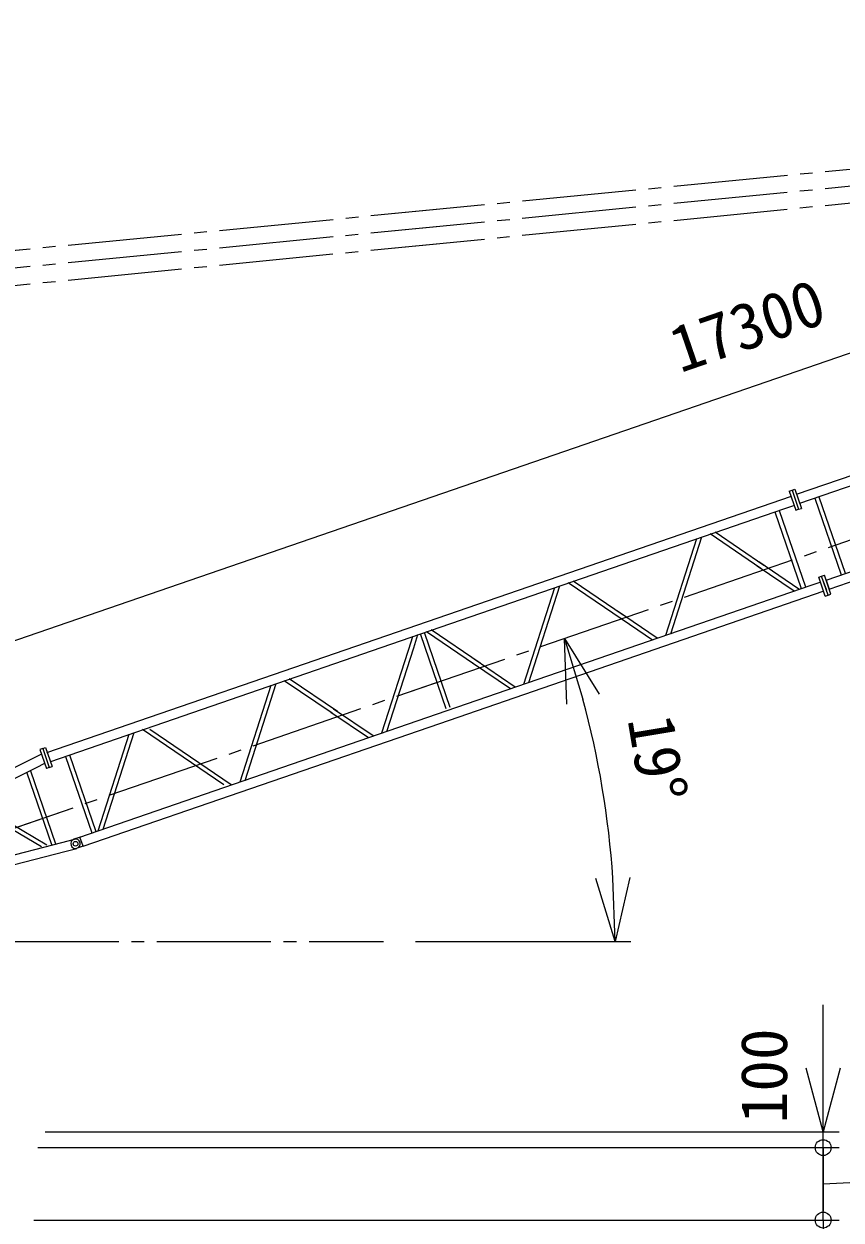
# Model space of a CAD drawing. Units: millimetres, scale not verified. Extents: x -26129 to 8851, y -24624 to 27521.
# Drawn here: x -19314 to -14158, y 2114 to 9656 of the extents above; entities that cross this region are included whole.
import ezdxf
from ezdxf.enums import TextEntityAlignment as Align

# ---------------------------------------------------------------- set-up
doc = ezdxf.new("R2010")
doc.units = ezdxf.units.MM
doc.header["$LTSCALE"] = 80
doc.linetypes.add('CHAIN2', pattern=[12, 9, -1, 1, -1])
for name, color, linetype, lineweight in [('0-4_05 寸法', 7, 'Continuous', 18), ('0-5_10 当社外形線', 3, 'Continuous', 18), ('0-6_12 当社中心線', 3, 'CHAIN2', 18)]:
    doc.layers.add(name, color=color, linetype=linetype, lineweight=lineweight)
doc.styles.add('ＭＳ ゴシック', font='')
doc.styles.get('ＭＳ ゴシック').set_extended_font_data('MS Gothic')

msp = doc.modelspace()

# ---------------------------------------------------------------- linework, layer by layer
at = {"layer": '0-4_05 寸法'}
for p, q in [((-21436.92, 5056.15), (-5835.87, 10428.03)), ((-15903.61, 5780.91), (-15786.35, 5398.49)), ((-15583.93, 3870.57), (-15597.57, 4270.34)), ((-16844.05, 3870.57), (-15483.93, 3870.57)), ((-14270.64, 3070.57), (-14270.64, 3470.57)), ((-14270.64, 2670.57), (-14270.64, 3070.57)), ((-19180.02, 2670.57), (-14170.64, 2670.57)), ((-14270.64, 2570.57), (-14270.64, 2670.57)), ((-19226.74, 2570.57), (-14170.64, 2570.57)), ((-19226.74, 2570.57), (-14170.64, 2570.57)), ((-14270.64, 2113.57), (-14270.64, 2570.57)), ((-14270.64, 2570.57), (-14270.64, 2170.57)), ((-19251.74, 2113.57), (-14170.64, 2113.57)), ((-19251.74, 2113.57), (-14170.64, 2113.57)), ((-14270.64, 2113.57), (-14270.64, -1266.43))]:
    msp.add_line(p, q, dxfattribs=at)
for points in [[(-15888.82, 5367.07), (-15903.61, 5780.91), (-15683.88, 5429.91)], [(-15490.45, 4274), (-15583.93, 3870.57), (-15704.68, 4266.69)], [(-14270.64, 2342.07), (-12920.02, 2408.41), (-12920.02, 3755.07)], [(-14163.46, 3070.57), (-14270.64, 2670.57), (-14377.82, 3070.57)]]:
    msp.add_lwpolyline(points, dxfattribs=at)
for centre in [(-14270.64, 2570.57), (-14270.64, 2570.57), (-14270.64, 2113.57), (-14270.64, 2113.57)]:
    msp.add_circle(centre, 50, dxfattribs=at)
msp.add_arc((-21451.61, 3870.57), 5867.68, 3.90661, 15.09347, dxfattribs=at)
at = {"layer": '0-5_10 当社外形線', "color": 7}
for p, q in [((-14438.71, 6690.39), (-12168.53, 7472.08)), ((-14419.01, 6633.19), (-12148.83, 7414.88)), ((-14252.32, 6149.08), (-11982.14, 6930.77)), ((-14232.62, 6091.88), (-11962.44, 6873.57)), ((-14485.54, 6709.69), (-14467.58, 6715.88)), ((-14467.58, 6715.88), (-14449.61, 6722.07)), ((-14467.58, 6715.88), (-14426.07, 6595.33)), ((-14467.58, 6715.88), (-14426.07, 6595.33)), ((-14449.61, 6722.07), (-14408.11, 6601.51)), ((-14532.32, 6658.16), (-14477.46, 6677.05)), ((-14485.54, 6709.69), (-14444.03, 6589.14)), ((-14324.4, 6665.57), (-14158.23, 6183)), ((-14298.87, 6674.36), (-14132.71, 6191.79)), ((-14512.62, 6600.95), (-14456.5, 6620.28)), ((-14444.03, 6589.14), (-14426.07, 6595.33)), ((-14426.07, 6595.33), (-14408.11, 6601.51)), ((-14345.93, 6116.85), (-14289.79, 6136.18)), ((-14299.16, 6168.38), (-14281.19, 6174.57)), ((-14257.66, 6047.83), (-14299.16, 6168.38)), ((-14281.19, 6174.57), (-14263.22, 6180.75)), ((-14239.68, 6054.02), (-14281.19, 6174.57)), ((-14239.68, 6054.02), (-14281.19, 6174.57)), ((-14270.29, 6142.9), (-14250.59, 6085.69)), ((-14221.71, 6060.21), (-14263.22, 6180.75)), ((-14252.32, 6149.08), (-14232.62, 6091.88)), ((-14326.24, 6059.65), (-14271.37, 6078.54)), ((-14257.66, 6047.83), (-14239.68, 6054.02)), ((-14239.68, 6054.02), (-14221.71, 6060.21)), ((-19168.75, 5061.7), (-16896.12, 5844.24)), ((-19168.75, 5061.7), (-16896.12, 5844.24)), ((-19144.73, 5005.98), (-16876.42, 5787.03)), ((-19144.73, 5005.98), (-16876.42, 5787.03)), ((-17054.87, 5185.18), (-16868.84, 5765)), ((-17054.87, 5185.18), (-16868.84, 5765)), ((-17023.68, 5194.01), (-16854.16, 5722.38)), ((-17023.68, 5194.01), (-16854.16, 5722.38)), ((-17368.54, 5309.19), (-17670.79, 5514.7)), ((-17368.54, 5309.19), (-17670.79, 5514.7)), ((-17335.56, 5319.43), (-17639.5, 5526.08)), ((-17335.56, 5319.43), (-17639.5, 5526.08)), ((-17950.09, 4876.93), (-17754.52, 5486.47)), ((-17950.09, 4876.93), (-17754.52, 5486.47)), ((-17918.89, 4885.76), (-17722.86, 5496.77)), ((-17918.89, 4885.76), (-17722.86, 5496.77)), ((-18960.05, 4528.07), (-16709.73, 5302.92)), ((-18960.05, 4528.07), (-16709.73, 5302.92)), ((-17140.14, 5153.91), (-17376.55, 5314.64)), ((-17140.14, 5153.91), (-17376.55, 5314.64)), ((-17110.12, 5166.15), (-17359.69, 5335.82)), ((-17110.12, 5166.15), (-17359.69, 5335.82)), ((-18940.36, 4470.87), (-16690.03, 5245.72)), ((-18940.36, 4470.87), (-16690.03, 5245.72)), ((-18053.41, 4857.93), (-18566.01, 5206.45)), ((-18053.41, 4857.93), (-18566.01, 5206.45)), ((-18005.34, 4857.9), (-18518.57, 5206.85)), ((-18005.34, 4857.9), (-18518.57, 5206.85)), ((-18845.3, 4568.68), (-18649.74, 5178.22)), ((-18845.3, 4568.68), (-18649.74, 5178.22)), ((-18814.11, 4577.51), (-18618.07, 5188.52)), ((-18814.11, 4577.51), (-18618.07, 5188.52)), ((-19195.16, 5088.03), (-19213.12, 5081.85)), ((-19195.16, 5088.03), (-19213.12, 5081.85)), ((-19213.12, 5081.85), (-19171.62, 4961.3)), ((-19213.12, 5081.85), (-19171.62, 4961.3)), ((-19195.16, 5088.03), (-19177.2, 5094.22)), ((-19195.16, 5088.03), (-19177.2, 5094.22)), ((-19195.16, 5088.03), (-19153.66, 4967.48)), ((-19195.16, 5088.03), (-19153.66, 4967.48)), ((-19195.16, 5088.03), (-19153.66, 4967.48)), ((-19195.16, 5088.03), (-19153.66, 4967.48)), ((-19177.2, 5094.22), (-19135.69, 4973.66)), ((-19177.2, 5094.22), (-19135.69, 4973.66)), ((-19203, 5050.49), (-19257.49, 5023.26)), ((-19203, 5050.49), (-19257.49, 5023.26)), ((-19183.13, 4992.79), (-19237.61, 4965.55)), ((-19183.13, 4992.79), (-19237.61, 4965.55)), ((-19051.98, 5037.73), (-18885.82, 4555.15)), ((-19051.98, 5037.73), (-18885.82, 4555.15)), ((-19026.45, 5046.51), (-18860.29, 4563.94)), ((-19026.45, 5046.51), (-18860.29, 4563.94)), ((-19153.66, 4967.48), (-19171.62, 4961.3)), ((-19153.66, 4967.48), (-19171.62, 4961.3)), ((-19153.66, 4967.48), (-19135.69, 4973.66)), ((-19153.66, 4967.48), (-19135.69, 4973.66)), ((-18959.76, 4527.91), (-18997.98, 4514.63)), ((-18959.76, 4527.91), (-18997.98, 4514.63)), ((-18940.36, 4470.87), (-18960.05, 4528.07)), ((-18940.36, 4470.87), (-18960.05, 4528.07)), ((-19075.65, 4495.18), (-18995.77, 4515.82)), ((-19075.65, 4495.18), (-18995.77, 4515.82)), ((-19055.9, 4437.8), (-18980.64, 4457.25)), ((-19055.9, 4437.8), (-18980.64, 4457.25)), ((-18940.38, 4470.52), (-18978.73, 4457.81)), ((-18940.38, 4470.52), (-18978.73, 4457.81))]:
    msp.add_line(p, q, dxfattribs=at)
at = {"layer": '0-5_10 当社外形線', "color": 1}
for p, q in [((-16896.12, 5844.24), (-14532.32, 6658.16)), ((-16876.42, 5787.03), (-14512.62, 6600.95)), ((-14574.96, 6579.29), (-14408.79, 6096.72)), ((-14549.44, 6588.08), (-14383.27, 6105.51)), ((-15263.49, 5802), (-15067.93, 6411.54)), ((-15232.3, 5810.84), (-15036.27, 6421.84)), ((-14664.36, 6222.31), (-14984.2, 6439.77)), ((-14644.38, 6241.38), (-14952.92, 6451.14)), ((-14423.52, 6091.22), (-14677.47, 6263.88)), ((-14453.55, 6078.99), (-14686.7, 6237.5)), ((-16709.73, 5302.92), (-14345.93, 6116.85)), ((-16127.52, 5502.58), (-15931.48, 6113.6)), ((-15539.75, 5900.59), (-15879.42, 6131.52)), ((-15533.26, 5928.82), (-15848.13, 6142.9)), ((-16690.03, 5245.72), (-14326.24, 6059.65)), ((-16158.71, 5493.75), (-15963.14, 6103.3)), ((-15348.76, 5770.73), (-15586.16, 5932.13)), ((-15318.75, 5782.97), (-15568.46, 5952.76)), ((-16787.01, 5814.6), (-16626.13, 5347.37)), ((-16423.82, 5584.76), (-16774.63, 5823.28)), ((-16434.68, 5624.79), (-16743.34, 5834.65)), ((-16868.84, 5765), (-16859.3, 5794.72)), ((-16868.84, 5765), (-16859.3, 5794.72)), ((-16854.16, 5722.38), (-16827.64, 5805.02)), ((-16854.16, 5722.38), (-16827.64, 5805.02)), ((-16812.55, 5805.8), (-16651.67, 5338.57)), ((-16243.98, 5462.49), (-16483.1, 5625.06)), ((-16213.95, 5474.73), (-16473.87, 5651.44)), ((-19296.12, 4932.78), (-19140.59, 4481.09)), ((-19296.12, 4932.78), (-19140.59, 4481.09)), ((-19271.89, 4945.34), (-19113.94, 4486.62)), ((-19271.89, 4945.34), (-19113.94, 4486.62)), ((-19644.15, 4761.42), (-19169.66, 4480.69)), ((-19644.15, 4761.42), (-19169.66, 4480.69)), ((-19671.39, 4746.16), (-19203.14, 4469.11)), ((-19671.39, 4746.16), (-19203.14, 4469.11)), ((-19879.66, 4287.48), (-19075.65, 4495.18)), ((-19879.66, 4287.48), (-19075.65, 4495.18))]:
    msp.add_line(p, q, dxfattribs=at)
for points in [[(-19257.49, 5023.26), (-20138.92, 4582.67), (-20200.13, 4552.07)], [(-19257.49, 5023.26), (-20138.92, 4582.67), (-20200.13, 4552.07)], [(-19237.61, 4965.55), (-20092.03, 4538.46), (-20199.09, 4484.95)], [(-19237.61, 4965.55), (-20092.03, 4538.46), (-20199.09, 4484.95)], [(-20201.84, 4141.77), (-19832.73, 4237.12), (-19055.9, 4437.8)], [(-20201.84, 4141.77), (-19832.73, 4237.12), (-19055.9, 4437.8)]]:
    msp.add_lwpolyline(points, dxfattribs=at)
at = {"layer": '0-5_10 当社外形線', "color": 7}
msp.add_circle((-18988.02, 4486.45), 15, dxfattribs=at)
msp.add_circle((-18988.02, 4486.45), 15, dxfattribs=at)
msp.add_arc((-18988.14, 4486.29), 30, 108.30932, 106.91392, dxfattribs=at)
msp.add_arc((-18988.14, 4486.29), 30, 108.30932, 106.91392, dxfattribs=at)
at = {"layer": '0-6_12 当社中心線'}
for p, q in [((-21901.74, 7983.07), (-5044.15, 9620.14)), ((-21901.74, 7870.57), (-5044.15, 9520.13)), ((-21499.02, 3854.25), (-5011.59, 9531.35)), ((-21901.74, 7758.07), (-5044.15, 9420.14)), ((-21901.74, 7983.07), (-16709.73, 8487.28)), ((-21901.74, 7870.57), (-16709.73, 8378.62)), ((-21901.74, 7758.07), (-16709.73, 8269.98)), ((-21499.02, 3854.25), (-16709.73, 5503.34)), ((-21354.99, 3870.57), (-17044.05, 3870.57))]:
    msp.add_line(p, q, dxfattribs=at)

# ---------------------------------------------------------------- texts
at = {"layer": '0-4_05 寸法', "style": 'ＭＳ ゴシック'}
for s, rotation, p in [('17300', 19, (-15145.4, 7370.56)), ('19°', 279.5, (-15592.34, 5256.65)), ('100', 90, (-14410.64, 2723.75))]:
    msp.add_text(s, height=293.3, rotation=rotation, dxfattribs=at).set_placement(p, align=Align.BOTTOM_LEFT)

doc.saveas('drawing.dxf')
